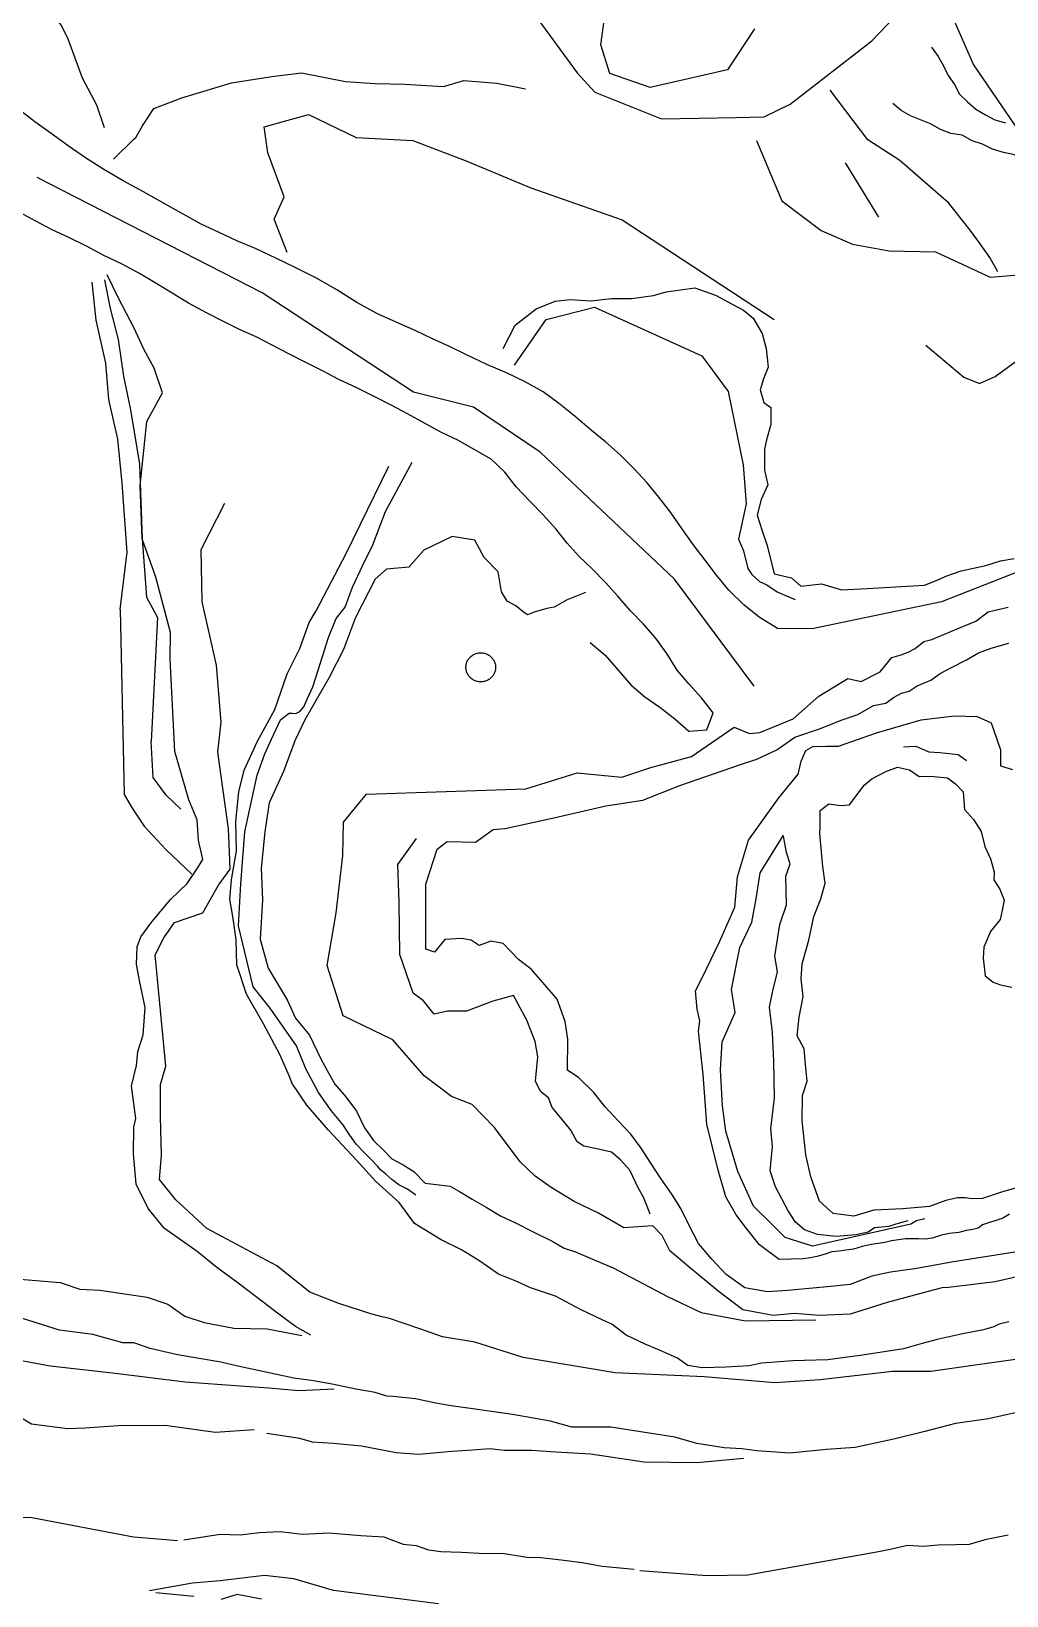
# Model space of a CAD drawing. Extents: x 73536 to 75854, y 478530 to 482386.
# Drawn here: x 73895.9 to 74169.6, y 478780.9 to 479219.6 of the extents above; entities that cross this region are included whole.
import ezdxf

# ---------------------------------------------------------------- set-up
doc = ezdxf.new("R2010")
doc.units = 0

msp = doc.modelspace()

# ---------------------------------------------------------------- linework, layer by layer
at = {"layer": 'TOPO_250913', "color": 30}
msp.add_line((74124.282, 479182.742, 1583.981), (74133.595, 479167.457, 1584.486), dxfattribs=at)
for points in [[(73916.42, 479192.571, 1568.372), (73914.318, 479198.852, 1570.909), (73910.245, 479206.468, 1574.224), (73906.156, 479217.689, 1578.472), (73904.266, 479221.363, 1578.888), (73899.338, 479227.974, 1579.409), (73912.046, 479255.532, 1583.412), (73919.575, 479283.714, 1585.228)], [(74019.161, 479248.886, 1581.714), (74049.039, 479208.002, 1570.861), (74053.979, 479202.56, 1570.307), (74072.728, 479195.045, 1571.881), (74072.728, 479195.045, 1571.881), (74072.728, 479195.045, 1571.881), (74093.61, 479195.442, 1577.34), (74101.543, 479195.621, 1580.98), (74108.871, 479199.203, 1581.792), (74131.712, 479216.969, 1580.876), (74143.015, 479228.806, 1582.777)], [(74098.821, 479220.275, 1564.008), (74091.217, 479208.812, 1565.83), (74069.538, 479203.843, 1565.626), (74058.261, 479207.782, 1565.943), (74055.728, 479215.762, 1565.937), (74057.807, 479230.837, 1565.649)], [(74154.181, 479224.035, 1579.596), (74160.297, 479210.207, 1577.666), (74171.992, 479193.088, 1577.763), (74179.976, 479187.281, 1575.226), (74186.236, 479179.595, 1574.434), (74191.512, 479174.992, 1573.113), (74196.795, 479171.822, 1573.193), (74199.175, 479169.128, 1573.069), (74202.268, 479168.681, 1572.822), (74205.732, 479168.631, 1572.025), (74210.55, 479168.678, 1571.737), (74215.302, 479168.851, 1571.417), (74219.056, 479168.899, 1571.242), (74222.387, 479170.693, 1571.364), (74226.023, 479172.729, 1570.924), (74230.412, 479176.132, 1569.776)], [(74148.503, 479215.123, 1579.756), (74150.335, 479212.566, 1579.435), (74151.861, 479209.927, 1579.025), (74153.198, 479207.194, 1578.313), (74154.921, 479204.729, 1577.745), (74156.366, 479202.016, 1576.928), (74158.606, 479199.798, 1576.088), (74160.879, 479197.788, 1575.472), (74163.611, 479196.162, 1574.779), (74166.27, 479194.734, 1574.016), (74169.26, 479193.893, 1573.348)], [(73919.01, 479183.72, 1565.329), (73924.67, 479189.38, 1565.612), (73925.27, 479189.82, 1564.382), (73927.15, 479193.08, 1564.43), (73930.26, 479197.97, 1564.666), (73930.26, 479197.97, 1564.671), (73938.12, 479200.93, 1564.821), (73952.05, 479205.13, 1564.636), (73963.36, 479206.94, 1564.593), (73971.73, 479208, 1564.773), (73984.06, 479205.48, 1564.113), (73992.42, 479205, 1563.777), (74000.72, 479204.75, 1564.122), (74011.56, 479204.12, 1563.663), (74017.26, 479205.77, 1564.093), (74026.55, 479205.06, 1564.254), (74034.58, 479203.47, 1563.97)], [(74167.139, 479152.185, 1573.292), (74164.824, 479156.185, 1573.708), (74162.177, 479160.012, 1574.019), (74159.31, 479163.834, 1574.418), (74157.191, 479166.538, 1574.682), (74153.364, 479171.414, 1575.327), (74139.57, 479183.417, 1577.524), (74130.582, 479189.147, 1579.723), (74120.087, 479203.105, 1582.481)], [(74174.622, 479183.775, 1572.254), (74171.78, 479184.921, 1572.671), (74168.715, 479185.634, 1573.298), (74165.604, 479186.547, 1573.905), (74162.78, 479187.919, 1574.368), (74159.851, 479188.924, 1574.857), (74157.041, 479190.438, 1575.445), (74153.942, 479190.987, 1576.036), (74151.007, 479192.106, 1576.576), (74148.178, 479193.634, 1577), (74145.367, 479194.765, 1577.561), (74142.575, 479195.863, 1578.002), (74139.967, 479197.389, 1578.533), (74137.663, 479199.373, 1578.972)], [(74190.871, 479075.089, 1535.142), (74151.326, 479059.619, 1535.717), (74114.983, 479052.022, 1534.964), (74105.298, 479052.104, 1535.079), (74100.132, 479055.283, 1535.482), (74095.869, 479058.788, 1535.961), (74091.662, 479062.915, 1536.471), (74088.17, 479067.06, 1536.936), (74085.015, 479071.341, 1537.382), (74081.593, 479075.724, 1537.954), (74078.398, 479080.21, 1538.427), (74075.221, 479084.755, 1538.866), (74071.967, 479088.995, 1539.4), (74068.679, 479092.948, 1540.116), (74064.941, 479096.979, 1540.776), (74061.141, 479100.828, 1541.315), (74056.978, 479104.524, 1541.976), (74053.058, 479107.659, 1542.784), (74048.522, 479111.586, 1543.534), (74043.82, 479115.36, 1544.307), (74039.533, 479118.526, 1544.956), (74034.497, 479121.302, 1545.629), (74029.21, 479123.786, 1546.355), (74023.693, 479126.173, 1547.13), (74017.877, 479128.964, 1547.847), (74013.218, 479131.241, 1548.491), (74008.439, 479133.374, 1549.165), (74003.805, 479135.618, 1549.699), (73999.121, 479137.648, 1550.243), (73993.015, 479140.371, 1550.859), (73987.286, 479143.591, 1551.481), (73981.667, 479147.125, 1551.985), (73975.965, 479150.334, 1552.571), (73970.182, 479153.229, 1553.201), (73964.517, 479156.03, 1553.904), (73958.997, 479158.577, 1554.701), (73953.599, 479160.887, 1555.43), (73948.442, 479163.267, 1555.935), (73943.537, 479165.509, 1556.557), (73938.695, 479168.195, 1557.117), (73933.161, 479171.341, 1557.718), (73927.375, 479174.597, 1558.399), (73921.705, 479177.634, 1559.182), (73916.3, 479180.812, 1559.872), (73911.156, 479184.091, 1560.45), (73906.238, 479187.522, 1561.025), (73901.454, 479190.905, 1561.649), (73896.933, 479194.216, 1562.255), (73892.806, 479197.411, 1562.751)], [(73967.722, 479157.533, 1550.434), (73964.034, 479166.911, 1549.551), (73966.88, 479173.217, 1549.495), (73962.245, 479185.503, 1549.595), (73961.296, 479192.791, 1548.706), (73973.65, 479196.285, 1549.506), (73987.094, 479189.776, 1550.406), (74002.981, 479189.027, 1549.976), (74018.107, 479183.212, 1550.607), (74036.031, 479175.705, 1550.039), (74061.697, 479166.721, 1551.093), (74104.294, 479138.744, 1552.861)], [(74099.368, 479189.015, 1578.316), (74106.523, 479172.035, 1575.162), (74117.542, 479163.749, 1574.458), (74126.277, 479159.872, 1573.634), (74136.586, 479158.051, 1572.128), (74149.612, 479157.773, 1569.98), (74164.914, 479150.689, 1566.963), (74184.348, 479152.259, 1565.912), (74192.845, 479149.727, 1564.081), (74204.19, 479150.113, 1561.905), (74209.232, 479152.022, 1561.799), (74211.026, 479156.257, 1561.709), (74212.365, 479160.981, 1561.613), (74216.221, 479163.748, 1561.521), (74220.936, 479166.556, 1561.413), (74223.176, 479168.86, 1561.35), (74227.887, 479172.641, 1561.232), (74237.426, 479183.832, 1558.396)], [(74098.683, 479035.961, 1535.385), (74076.356, 479065.989, 1538.056), (74038.708, 479101.615, 1544.194), (74019.982, 479114.202, 1546.89), (74003.162, 479118.437, 1548.819), (73960.655, 479146.292, 1554.299), (73897.6, 479178.593, 1561.72)], [(74052.671, 479048.228, 1535.004), (74056.923, 479044.658, 1534.851), (74060.606, 479040.431, 1534.901), (74064.223, 479036.209, 1534.925), (74068.045, 479032.955, 1534.866), (74072.234, 479030.032, 1535.058), (74076.516, 479026.782, 1535.198), (74080.432, 479023.388, 1535.282), (74085.44, 479023.706, 1535.247), (74087.241, 479028.522, 1535.21), (74083.942, 479032.656, 1535.223), (74080.467, 479036.534, 1535.611), (74077.16, 479040.466, 1535.878), (74074.235, 479045.084, 1536.199), (74071.073, 479049.556, 1536.662), (74067.641, 479053.33, 1537.135), (74063.917, 479057.224, 1537.609), (74060.442, 479061.24, 1538.188), (74057.005, 479065.032, 1538.823), (74053.27, 479068.843, 1539.517), (74049.604, 479072.293, 1540.055), (74046.239, 479076.1, 1540.569), (74043.12, 479080.069, 1541.294), (74039.491, 479084.051, 1541.958), (74035.796, 479087.86, 1542.507), (74031.976, 479091.853, 1543.222), (74028.802, 479095.984, 1544.076), (74024.909, 479099.614, 1544.7), (74020.151, 479102.374, 1545.209), (74015.767, 479104.826, 1545.878), (74010.783, 479107.233, 1546.561), (74006.258, 479109.724, 1547.431), (74001.471, 479112.332, 1548.18), (73997.034, 479114.64, 1548.721), (73992.333, 479117.09, 1549.409), (73987.229, 479119.578, 1549.97), (73982.239, 479121.98, 1550.416), (73977.805, 479124.307, 1550.941), (73972.942, 479126.765, 1551.547), (73968.165, 479129.187, 1552.235), (73963.461, 479131.568, 1552.843), (73958.962, 479133.94, 1553.437), (73954.301, 479136.012, 1553.904), (73949.649, 479138.298, 1554.471), (73945.036, 479140.632, 1554.988), (73940.023, 479143.335, 1555.566), (73935.426, 479146.159, 1556.136), (73931.139, 479148.773, 1556.676), (73926.273, 479151.714, 1557.349), (73921.433, 479154.342, 1557.946), (73916.225, 479156.705, 1558.612), (73911.449, 479159.368, 1559.193), (73906.467, 479161.749, 1559.679), (73901.745, 479163.906, 1560.148), (73897.183, 479166.361, 1560.728), (73892.716, 479168.823, 1561.186)], [(73920.866, 479057.468, 1565.196), (73922.836, 479073.514, 1565.188), (73921.429, 479092.937, 1565.178), (73920.175, 479105.185, 1565.171), (73917.651, 479116.337, 1565.165), (73916.818, 479126.541, 1565.159), (73914.111, 479138.619, 1565.153), (73913.021, 479149.298, 1564.897)], [(73916.442, 479149.909, 1567.083), (73918.047, 479141.887, 1567.712), (73920.293, 479133.207, 1568.398), (73921.784, 479122.855, 1568.594), (73923.734, 479113.471, 1566.555), (73926.24, 479098.2, 1568.759), (73927.012, 479077.311, 1570.537), (73928.218, 479060.967, 1572.392), (73931.281, 479055.217, 1572.674), (73929.536, 479020.405, 1572.033)], [(73974.344, 478853.95, 1564.599), (73970.083, 478856.379, 1564.561), (73965.327, 478859.838, 1564.535), (73959.361, 478864.434, 1564.37), (73953.619, 478868.813, 1564.224), (73948.014, 478872.988, 1563.927), (73942.49, 478877.432, 1564.027), (73933.314, 478883.929, 1563.155), (73928.675, 478889.53, 1562.827), (73925.385, 478896.345, 1562.964), (73924.544, 478904.802, 1562.946), (73924.712, 478912.332, 1562.932), (73925.275, 478914.685, 1563.045), (73923.999, 478923.758, 1562.499), (73925.448, 478929.567, 1561.827), (73925.848, 478933.514, 1561.375), (73927.328, 478938.164, 1560.699), (73927.82, 478945.869, 1560.801), (73926.237, 478953.457, 1561.249), (73925.471, 478958.029, 1561.111), (73925.64, 478962.87, 1560.778), (73926.687, 478965.669, 1561.217), (73929.711, 478969.873, 1561.558), (73935.066, 478976.2, 1563.095), (73939.631, 478980.611, 1563.897), (73942.401, 478984.666, 1563.521), (73944.063, 478987.385, 1564.917), (73942.788, 478992.817, 1564.433), (73942.469, 478998.513, 1564.566), (73940.087, 479004.124, 1565.188), (73936.23, 479017.644, 1568.184), (73934.91, 479043.505, 1567.988), (73934.999, 479051.031, 1567.025), (73930.886, 479066.505, 1568.714), (73927.012, 479077.311, 1570.537), (73926.463, 479092.167, 1569.273), (73928.314, 479110.194, 1567.257), (73932.705, 479118.21, 1564.439), (73930.408, 479125.101, 1564.447), (73927.536, 479130.461, 1564.454), (73924.665, 479136.587, 1564.461), (73920.453, 479144.627, 1564.472), (73917.19, 479151.32, 1564.48)], [(74028.332, 479130.622, 1549.719), (74031.692, 479137.207, 1548.929), (74037.521, 479141.777, 1550.416), (74042.868, 479143.885, 1550.437), (74047.096, 479144.388, 1549.515), (74052.861, 479144.032, 1548.625), (74058.712, 479144.661, 1549.078), (74064.347, 479144.652, 1549.047), (74070.466, 479145.495, 1548.878), (74074.059, 479146.587, 1550.214), (74082.091, 479147.641, 1550.622), (74087.88, 479145.654, 1550.984), (74092.512, 479143.05, 1551.052), (74095.737, 479141.418, 1551.461), (74098.47, 479139.159, 1551.672), (74100.969, 479134.828, 1551.759), (74102.115, 479130.68, 1552.152), (74102.634, 479125.422, 1552.506), (74101.387, 479122.163, 1552.073), (74100.404, 479119.036, 1552.721), (74101.442, 479115.533, 1552.456), (74103.393, 479114.091, 1551.387), (74103.398, 479111.499, 1550.626), (74103.401, 479109.371, 1549.855), (74102.223, 479105.084, 1549.923), (74101.624, 479102.444, 1549.713), (74101.583, 479096.511, 1551.089), (74102.535, 479092.428, 1550.066), (74100.685, 479088.304, 1550.149), (74099.556, 479083.923, 1550.101), (74100.861, 479079.804, 1549.49), (74102.416, 479075.448, 1549.216), (74104.305, 479067.42, 1550.117), (74109.191, 479066.38, 1549.515), (74111.866, 479064.039, 1549.947), (74117.666, 479064.704, 1550.014), (74123.248, 479063.017, 1549.761), (74130.422, 479063.312, 1550.314), (74146.526, 479064.258, 1551.002), (74149.57, 479065.465, 1550.644), (74152.775, 479066.945, 1550.041), (74156.827, 479068.311, 1550.402), (74163.705, 479069.78, 1550.659), (74167.8, 479071.141, 1550.602), (74171.645, 479071.79, 1549.629)], [(74031.458, 479126.003, 1545.577), (74040.403, 479138.772, 1544.477), (74053.913, 479142.198, 1544.3), (74084.039, 479128.64, 1543.016), (74091.452, 479118.604, 1545.849), (74095.655, 479098.051, 1545.478), (74096.497, 479087.049, 1546.831), (74094.377, 479077.187, 1539.67), (74095.758, 479073.877, 1540.269), (74096.976, 479068.971, 1542.327), (74098.101, 479067.324, 1543.18), (74100.197, 479065.307, 1542.818), (74102.237, 479064.391, 1543.35), (74105.226, 479062.372, 1543.724), (74107.329, 479061.461, 1543.423), (74110.221, 479060.279, 1543.07)], [(74146.894, 479131.567, 1562.294), (74157.595, 479122.657, 1558.399), (74161.93, 479120.832, 1558.092), (74166.378, 479122.829, 1558.478), (74173.272, 479127.889, 1560.169), (74178.355, 479128.595, 1559.429), (74185.675, 479127.322, 1558.193), (74193.552, 479127.764, 1556.989), (74201.252, 479129.357, 1555.893), (74208.775, 479133.251, 1554.983), (74213.2, 479140.863, 1554.817)], [(74170.217, 478857.677, 1549.886), (74167.444, 478857.021, 1549.837), (74165.959, 478856.312, 1549.453), (74163.045, 478855.493, 1549.72), (74156.761, 478854.218, 1549.579), (74150.116, 478852.761, 1549.854), (74145.878, 478851.682, 1549.778), (74140.669, 478850.162, 1549.683), (74129.103, 478848.341, 1549.822), (74119.391, 478847.099, 1549.821), (74109.57, 478846.772, 1549.944), (74100.858, 478846.164, 1550.213), (74097.371, 478845.337, 1550.14), (74090.786, 478845.011, 1549.881), (74084.101, 478844.818, 1549.735), (74080.09, 478845.485, 1549.885), (74077.194, 478847.5, 1550.077), (74072.183, 478849.805, 1549.377), (74068.121, 478851.42, 1549.664), (74062.823, 478853.992, 1549.736), (74058.83, 478857.059, 1549.89), (74056.294, 478858.2, 1549.883), (74049.972, 478861.191, 1550.184), (74043.008, 478864.909, 1550.105), (74036.019, 478867.207, 1550.278), (74032.148, 478868.987, 1550.626), (74026.977, 478871.072, 1550.39), (74021.46, 478874.943, 1550.433), (74016.659, 478877.895, 1550.293), (74010.892, 478880.686, 1550.345), (74003.449, 478885.3, 1550.367), (73999.133, 478891.131, 1550.534), (73992.543, 478897.064, 1550.786), (73987.057, 478903.125, 1550.438), (73979.327, 478911.486, 1550.468), (73973.189, 478918.472, 1550.278), (73969.116, 478924.545, 1550.254), (73968.29, 478926.722, 1550.15), (73965.648, 478932.653, 1549.932), (73961.065, 478941.25, 1550.061), (73956.3, 478949.577, 1549.811), (73953.547, 478957.856, 1549.767), (73953.359, 478964.851, 1550.176), (73952.521, 478970.824, 1550.077), (73951.646, 478976.28, 1550.048), (73952.114, 478981.657, 1550.073), (73953.477, 478989.767, 1549.867), (73953.297, 478998.006, 1550.905), (73954.115, 479006.307, 1551.076), (73955.63, 479012.393, 1551.293), (73959.376, 479020.57, 1551.176), (73964.254, 479029.404, 1550.655), (73967.749, 479039.453, 1549.645), (73971.304, 479046.557, 1549.694), (73973.915, 479053.804, 1549.475), (73975.878, 479057.045, 1549.434), (73984.218, 479073.206, 1548.852), (73996.263, 479097.669, 1548.475)], [(74003.825, 478893.194, 1543.55), (74001.498, 478894.904, 1543.955), (73999.059, 478896.091, 1544.02), (73997.073, 478897.601, 1544.42), (73995.35, 478899.132, 1544.613), (73994.011, 478900.233, 1544.829), (73993.154, 478901.278, 1545.4), (73991.153, 478903.327, 1545.18), (73989.313, 478905.234, 1544.613), (73987.073, 478907.518, 1544.143), (73985.281, 478910.087, 1543.354), (73983.326, 478913.007, 1542.793), (73980.025, 478916.976, 1542.542), (73976.459, 478922.05, 1542.311), (73972.962, 478928.648, 1542.045), (73970.305, 478935.138, 1542.125), (73962.97, 478945.678, 1543.005), (73958.124, 478951.68, 1542.162), (73954.042, 478968.803, 1544.016), (73954.706, 478980.561, 1543.404), (73955.794, 478995.14, 1546.284), (73959.26, 479011.011, 1546.075), (73961.459, 479016.965, 1546.074), (73963.269, 479021.087, 1545.844), (73965.865, 479026.518, 1544.406), (73967.488, 479027.826, 1543.163), (73968.309, 479028.386, 1543.418), (73969.099, 479028.408, 1543.138), (73970.148, 479028.315, 1543.101), (73971.282, 479028.836, 1542.678), (73972.405, 479030.153, 1542.705), (73973.36, 479032.308, 1542.51), (73974.949, 479035.799, 1542.469), (73975.86, 479038.641, 1542.572), (73979.315, 479049.571, 1541.423), (73981.471, 479054.948, 1542.43), (73983.989, 479058.164, 1542.136), (73986.08, 479063.725, 1542.816), (73988.966, 479069.885, 1542.699), (73991.758, 479075.606, 1543.384), (73995.269, 479084.949, 1541.878), (74002.754, 479098.747, 1541.294)], [(74172.689, 478847.241, 1550.598), (74159.398, 478845.413, 1550.046), (74148.306, 478843.802, 1550.585), (74137.506, 478843.755, 1550.531), (74117.272, 478841.445, 1550.649), (74104.538, 478840.574, 1550.695), (74084.723, 478842.323, 1551.032), (74059.741, 478843.374, 1549.93), (74033.943, 478847.757, 1550.983), (74020.353, 478852.015, 1550.879), (74011.287, 478853.543, 1550.852), (74005.212, 478855.673, 1550.546), (73996.417, 478858.654, 1550.633), (73994.342, 478859.092, 1550.4), (73991.187, 478859.921, 1550.273), (73982.193, 478862.871, 1550.559), (73974.052, 478865.997, 1550.609), (73964.828, 478873.383, 1551.171), (73945.193, 478883.853, 1548.99), (73936.472, 478891.929, 1548.928), (73931.925, 478897.633, 1548.891), (73932.431, 478904.418, 1548.855), (73932.186, 478915.277, 1548.799), (73932.163, 478924.299, 1548.753), (73933.637, 478929.372, 1548.725), (73930.644, 478960.646, 1548.563), (73933.074, 478965.374, 1550.014), (73936.104, 478969.651, 1550.302), (73944.055, 478972.381, 1549.914), (73945.699, 478975.42, 1550), (73948.48, 478980.13, 1550.166), (73951.718, 478984.639, 1549.784), (73951.489, 478989.442, 1550.114), (73951.204, 478995.934, 1550.452), (73948.207, 479017.482, 1550.898), (73949.18, 479025.835, 1550.646), (73947.831, 479041.872, 1550.916), (73943.872, 479059.593, 1550.959), (73943.596, 479074.298, 1551.131), (73950.212, 479087.262, 1549.316)], [(74051.387, 479062.273, 1535.865), (74046.265, 479060.187, 1536.148), (74042.587, 479058.083, 1536.206), (74040.591, 479057.737, 1535.575), (74037.045, 479056.671, 1535.244), (74035.133, 479055.95, 1534.95), (74033.95, 479056.801, 1534.948), (74031.817, 479058.527, 1535.208), (74029.441, 479059.784, 1535.276), (74027.86, 479062.429, 1534.89), (74026.904, 479068.049, 1535.477), (74022.969, 479072.045, 1534.77), (74020.385, 479076.891, 1535.244), (74014.037, 479077.973, 1535.017), (74006.015, 479074.106, 1535.138), (74001.833, 479069.372, 1534.828), (73995.608, 479068.774, 1534.492), (73992.369, 479066.014, 1534.816), (73986.911, 479055.211, 1535.495), (73983.508, 479046.292, 1535.578), (73979.482, 479038.411, 1535.616), (73972.69, 479026.513, 1535.709), (73969.898, 479020.595, 1535.745), (73966.716, 479012.033, 1535.797), (73962.636, 479003.29, 1535.732), (73961.454, 478995.107, 1535.655), (73960.451, 478984.906, 1535.776), (73960.79, 478976.089, 1535.849), (73960.138, 478964.978, 1535.306), (73962.382, 478956.919, 1535.224), (73967.739, 478948, 1534.982), (73970.031, 478942.907, 1535.147), (73974, 478938.053, 1535.071), (73977.122, 478931.471, 1535.221), (73979.436, 478927.316, 1535.328), (73981.085, 478924.337, 1535.455), (73984.142, 478920.767, 1535.412), (73987.142, 478916.773, 1535.48), (73989.367, 478912.121, 1535.799), (73991.925, 478908.585, 1535.883), (73994.842, 478905.762, 1535.876), (73997.111, 478903.427, 1535.891), (74000.27, 478901.747, 1535.63), (74003.225, 478899.91, 1535.496), (74006.448, 478896.618, 1535.467), (74013.446, 478895.763, 1535.614), (74016.039, 478894.242, 1535.796), (74019.562, 478892.14, 1535.494), (74023.55, 478889.857, 1535.77), (74027.598, 478887.484, 1535.907), (74031.601, 478885.531, 1535.656), (74036.731, 478882.994, 1535.873), (74042.275, 478880.207, 1535.594), (74045.443, 478878.379, 1535.858), (74048.555, 478877.383, 1535.611), (74052.711, 478875.586, 1535.707), (74059.168, 478872.861, 1535.422), (74074.387, 478864.771, 1535.342), (74083.845, 478860.369, 1535.728), (74096.292, 478857.955, 1535.465), (74116.013, 478858.294, 1535.889)], [(73920.866, 479057.468, 1565.196), (73921.97, 479005.633, 1565.005), (73924.234, 479001.733, 1564.752), (73927.548, 478996.703, 1564.654), (73933.673, 478990.17, 1564.75), (73940.999, 478983.266, 1564.86)], [(74176.115, 478871.217, 1536.221), (74166.39, 478868.976, 1535.869), (74152.472, 478867.224, 1535.778), (74151.721, 478867.304, 1535.686), (74136.019, 478863.108, 1535.76), (74125.663, 478859.82, 1535.438), (74117.05, 478859.501, 1534.473), (74110.015, 478860.019, 1534.79), (74104.047, 478859.479, 1534.984), (74095.573, 478861.065, 1535.119), (74088.556, 478866.399, 1535.27), (74080.416, 478873.135, 1535.45), (74075.082, 478877.626, 1533.881), (74072.924, 478881.925, 1534.939), (74070.329, 478884.661, 1535.009), (74062.128, 478884.11, 1533.633), (74055.068, 478888.213, 1534.21), (74048.225, 478891.498, 1534.785), (74041.773, 478895.406, 1535.273), (74037.326, 478898.59, 1534.863), (74033.098, 478902.614, 1534.677), (74025.842, 478912.25, 1534.676), (74019.646, 478918.619, 1535.072), (74013.781, 478920.94, 1533.699), (74006.158, 478926.677, 1534.2), (73997.361, 478936.789, 1535.1), (73983.386, 478943.486, 1531.854), (73978.972, 478957.678, 1533.066), (73981.436, 478972.378, 1534.809), (73983.359, 478988.49, 1533.468), (73983.548, 478997.814, 1533.359), (73989.929, 479005.727, 1533.546), (74034.638, 479007.156, 1534.718), (74049.109, 479011.624, 1534.34), (74061.562, 479010.407, 1534.711), (74069.692, 479013.136, 1534.336), (74081.101, 479016.287, 1534.497), (74093.137, 479024.451, 1533.967), (74097.373, 479022.709, 1533.288), (74100.273, 479022.948, 1532.49), (74109.673, 479026.851, 1534.119), (74116.886, 479033.123, 1534.419), (74124.997, 479038.101, 1534.325), (74128.71, 479037.262, 1534.08), (74134.103, 479039.946, 1534.102), (74137.364, 479044.003, 1533.695), (74139.975, 479044.722, 1534.015), (74141.905, 479045.517, 1534.146), (74143.919, 479046.524, 1534.227), (74146.291, 479048.485, 1534.29), (74148.603, 479049.035, 1534.439), (74155.706, 479052.046, 1534.312), (74160.965, 479054.2, 1534.332), (74164.393, 479056.805, 1534.172), (74166.352, 479057.292, 1534.13), (74170.031, 479058.117, 1534.502)], [(74171.85, 478877.229, 1521.114), (74154.072, 478874.488, 1520.401), (74144.387, 478872.704, 1519.743), (74137, 478871.675, 1519.876), (74131.708, 478870.509, 1519.8), (74125.698, 478868.139, 1519.803), (74121.149, 478867.702, 1519.706), (74108.153, 478866.51, 1520.266), (74102.469, 478866.159, 1520.372), (74096.131, 478867.264, 1520.507), (74090.848, 478871.013, 1520.249), (74086.866, 478875.302, 1520.232), (74083.121, 478879.703, 1520.202), (74080.46, 478884.772, 1520.319), (74078.17, 478889.464, 1520.303), (74075.667, 478893.507, 1520.208), (74072.554, 478897.88, 1520.206), (74069.719, 478902.171, 1520.196), (74067.028, 478906.437, 1520.328), (74064.11, 478910.306, 1520.416), (74060.58, 478914.096, 1520.432), (74056.93, 478918.001, 1520.364), (74053.621, 478922.087, 1520.419), (74049.571, 478926.147, 1520.326), (74046.385, 478928.315, 1520.498), (74046.456, 478936.934, 1520.466), (74045.674, 478941.908, 1520.379), (74043.46, 478948.225, 1520.277), (74039.463, 478952.831, 1520.127), (74036.208, 478956.604, 1520.152), (74032.563, 478959.294, 1520.089), (74028.333, 478963.85, 1520.102), (74024.876, 478964.451, 1520.48), (74021.582, 478963.255, 1520.741), (74019.306, 478964.759, 1520.795), (74016.641, 478965.222, 1520.91), (74011.9, 478964.935, 1520.381), (74009.064, 478961.332, 1520.366), (74006.618, 478962.194, 1520.223), (74006.611, 478980.413, 1519.925), (74009.776, 478990.234, 1520.213), (74012.614, 478992.423, 1520.401), (74020.552, 478992.266, 1520.259), (74025.49, 478995.74, 1520.469), (74028.906, 478996.069, 1520.122), (74042.518, 478999.041, 1520.689), (74057.102, 479002.443, 1521.3), (74067.488, 479004.015, 1520.24), (74077.834, 479008.067, 1520.081), (74094.902, 479013.97, 1520.068), (74099.458, 479015.469, 1520.476), (74105.079, 479018.072, 1519.882), (74110.173, 479021.624, 1519.726), (74117.359, 479024.127, 1519.559), (74123.117, 479026.465, 1519.384), (74127.817, 479028.02, 1519.481), (74132.207, 479030.529, 1519.677), (74135.646, 479031.163, 1519.66), (74137.824, 479032.744, 1519.614), (74140.02, 479033.963, 1519.718), (74142.214, 479034.538, 1520.168), (74144.466, 479036.016, 1520.028), (74148.26, 479037.681, 1519.843), (74150.883, 479039.51, 1519.721), (74154.117, 479041.243, 1519.549), (74158.301, 479043.362, 1519.617), (74161.658, 479045.274, 1519.831), (74165.182, 479046.627, 1519.701), (74170.142, 479048.033, 1520.156)], [(74170.327, 478887.908, 1520.259), (74168.66, 478886.848, 1520.364), (74166.915, 478886.196, 1520.427), (74165.078, 478885.625, 1520.557), (74162.792, 478884.924, 1520.587), (74161.584, 478883.945, 1520.578), (74160.084, 478883.588, 1520.515), (74158.192, 478883.361, 1520.554), (74156.108, 478882.722, 1520.425), (74153.555, 478882.472, 1520.314), (74151.311, 478881.98, 1520.315), (74148.68, 478881.216, 1520.179), (74146.707, 478880.882, 1520.233), (74144.844, 478880.956, 1520.119), (74141.161, 478881.016, 1520.043), (74137.228, 478880.395, 1519.968), (74135.415, 478879.93, 1520.065), (74131.655, 478879.415, 1520.081), (74129.043, 478878.821, 1520.113), (74126.581, 478878.066, 1520.028), (74124.427, 478877.8, 1520.261), (74122.578, 478877.508, 1520.15), (74120.481, 478877.3, 1519.942), (74118.621, 478876.689, 1520.027), (74116.321, 478876.023, 1520.135), (74114.531, 478875.654, 1520.029), (74112.499, 478875.384, 1520.133), (74105.721, 478875.213, 1519.932), (74100.248, 478879.329, 1520.784), (74096.599, 478883.891, 1520.67), (74093.668, 478887.686, 1520.541), (74090.733, 478892.796, 1520.503), (74088.583, 478900.282, 1520.505), (74085.46, 478913.101, 1520.499), (74084.42, 478927.075, 1520.618), (74083.071, 478939.21, 1521.106), (74083.494, 478942.097, 1520.904), (74082.778, 478945.427, 1520.723), (74082.254, 478950.561, 1521.179), (74084.132, 478954.209, 1521.988), (74089.012, 478964.28, 1519.033), (74093.313, 478973.99, 1519.774), (74094.083, 478982.526, 1517.942), (74097.102, 478992.747, 1518.397), (74105.639, 479004.627, 1520.305), (74111.101, 479011.258, 1519.695), (74111.932, 479014.967, 1520.045), (74113.232, 479017.967, 1519.905), (74115.232, 479019.067, 1519.883), (74119.024, 479019.179, 1519.671), (74122.389, 479019.175, 1520.309), (74133.068, 479022.856, 1520.085), (74145.613, 479026.532, 1519.99), (74154.956, 479027.642, 1519.804), (74161.296, 479027.449, 1520.077), (74165.2, 479025.664, 1520), (74167.805, 479018.144, 1520.663), (74167.83, 479013.635, 1520.317), (74171.25, 479012.636, 1520.513)], [(73937.86, 479001.485, 1569.93), (73933.772, 479005.438, 1570.849), (73930.075, 479010.349, 1571.541), (73929.536, 479020.405, 1572.033)], [(74140.65, 479018.998, 1513.755), (74144.128, 479019.15, 1513.636), (74147.72, 479017.572, 1513.479), (74150.832, 479017.398, 1513.345), (74155.997, 479016.842, 1513.241), (74158.318, 479015.093, 1513.357)], [(74174.659, 478895.963, 1505.607), (74168.429, 478894.134, 1505.47), (74162.821, 478892.264, 1505.415), (74159.812, 478892.172, 1505.25), (74158.032, 478892.483, 1505.222), (74155.753, 478892.453, 1504.964), (74152.499, 478891.736, 1505.519), (74147.888, 478890.079, 1505.69), (74140.399, 478889.436, 1505.409), (74132.299, 478889.036, 1505.239), (74126.732, 478887.367, 1505.142), (74120.932, 478888.067, 1505.056), (74117.032, 478891.567, 1505.086), (74114.623, 478898.385, 1505.246), (74113.232, 478904.567, 1505.449), (74112.232, 478914.067, 1505.377), (74112.332, 478921.167, 1505.557), (74113.632, 478925.167, 1505.57), (74113.132, 478929.867, 1505.592), (74112.732, 478934.268, 1505.564), (74110.832, 478937.867, 1505.683), (74111.332, 478943.167, 1505.518), (74112.517, 478948.982, 1505.436), (74111.932, 478953.867, 1505.602), (74112.232, 478958.067, 1505.523), (74114.032, 478964.768, 1505.717), (74115.451, 478971.357, 1506.04), (74117.432, 478976.367, 1506.081), (74118.632, 478980.768, 1506.167), (74118.032, 478985.367, 1506.388), (74117.132, 478994.667, 1506.351), (74117.232, 478996.268, 1506.422), (74117.232, 479001.067, 1506.563), (74119.632, 479002.967, 1506.447), (74123.032, 479002.467, 1506.574), (74125.432, 479002.667, 1506.259), (74129.632, 479008.167, 1506.157), (74131.766, 479010.012, 1506.071), (74135.632, 479012.067, 1505.987), (74138.966, 479013.28, 1506.003), (74142.332, 479012.467, 1506.018), (74145.032, 479010.667, 1506.007), (74148.232, 479010.768, 1506.058), (74152.932, 479010.268, 1506.09), (74155.232, 479008.567, 1506.021), (74157.332, 479006.367, 1505.966), (74157.741, 479001.407, 1505.756), (74160.232, 478998.567, 1505.673), (74162.432, 478995.167, 1505.671), (74163.432, 478990.967, 1505.957), (74165.01, 478987.528, 1505.808), (74166.032, 478983.867, 1505.914), (74165.932, 478981.667, 1505.89), (74167.632, 478979.067, 1505.974), (74168.832, 478975.967, 1505.974), (74168.332, 478973.167, 1506.064), (74167.725, 478970.576, 1506.455), (74165.046, 478967.21, 1506.318), (74163.191, 478962.78, 1506.256), (74162.991, 478959.68, 1506.338), (74163.525, 478954.76, 1506.826), (74165.765, 478953.006, 1507.044), (74167.811, 478952.236, 1507.216), (74171.01, 478951.534, 1507.431)], [(74069.531, 478887.918, 1532.408), (74067.8, 478892.513, 1531.448), (74066.212, 478895.318, 1531.173), (74063.858, 478900.232, 1531.621), (74061.227, 478903.138, 1533.112), (74058.718, 478905.318, 1533.542), (74054.576, 478906.225, 1534.094), (74050.951, 478906.989, 1534.577), (74049.025, 478908.221, 1534.128), (74047.335, 478911.46, 1533.773), (74044.474, 478914.946, 1533.427), (74042.075, 478917.778, 1533.415), (74041.04, 478920.514, 1531.854), (74038.804, 478922.345, 1531.351), (74037.352, 478925.23, 1530.458), (74037.994, 478932.029, 1529.22), (74037.306, 478936.308, 1528.904), (74034.921, 478942.326, 1527.753), (74032.383, 478946.985, 1527.276), (74031.201, 478949.188, 1527.467), (74025.376, 478947.609, 1527.454), (74018.001, 478944.827, 1527.35), (74012.651, 478944.84, 1527.399), (74008.923, 478943.949, 1528.433), (74005.911, 478947.709, 1530.928), (74003.011, 478949.851, 1530.476), (73999.317, 478960.721, 1528.939), (73999.117, 478975.421, 1530.317), (73998.717, 478985.927, 1530.514), (74003.956, 478993.267, 1531.926)], [(74146.57, 478886.637, 1513.055), (74144.236, 478886.054, 1513.292), (74142.706, 478885.122, 1513.383), (74115.119, 478878.936, 1513.37), (74107.414, 478881.344, 1513.74), (74103.973, 478884.782, 1513.475), (74098.501, 478890.15, 1513.697), (74094.111, 478899.833, 1514.04), (74090.806, 478911.164, 1514.085), (74089.878, 478918.276, 1514.218), (74089.295, 478928.421, 1513.846), (74089.726, 478936.219, 1513.879), (74093.351, 478944.424, 1517.415), (74092.405, 478950.911, 1520), (74094.711, 478962.695, 1513.223), (74098.099, 478969.743, 1513.631), (74099.296, 478976.369, 1513.77), (74100.439, 478983.623, 1513.442), (74106.92, 478994.176, 1513.708)], [(74141.799, 478886.036, 1510.382), (74138.432, 478885.067, 1513.34), (74136.532, 478884.467, 1513.488), (74134.532, 478884.268, 1513.387), (74132.532, 478884.067, 1513.264), (74130.732, 478882.867, 1513.589), (74127.232, 478882.067, 1513.166), (74121.702, 478881.634, 1512.63), (74116.462, 478882.202, 1512.204), (74112.832, 478883.467, 1513.175), (74110.365, 478885.638, 1513.091), (74108.232, 478888.867, 1513.125), (74104.69, 478895.609, 1512.216), (74103.232, 478900.067, 1513.737), (74103.832, 478906.867, 1513.546), (74103.432, 478911.967, 1513.316), (74104.462, 478920.417, 1513.532), (74104.232, 478930.773, 1512.865), (74103.832, 478938.867, 1511.159), (74103.032, 478945.967, 1512.627), (74103.989, 478950.528, 1511.035), (74105.232, 478955.867, 1511.939), (74104.532, 478960.268, 1512.539), (74105.939, 478969.107, 1512.071), (74107.832, 478974.667, 1511.199), (74107.594, 478982.642, 1512.996), (74108.863, 478986.185, 1512.926), (74107.785, 478989.279, 1513.915), (74106.966, 478993.915, 1514.209)], [(73881.353, 478870.582, 1565.654), (73904.054, 478868.733, 1564.058), (73909.562, 478866.889, 1564.38), (73915.164, 478866.599, 1564.291), (73928.46, 478864.608, 1564.74), (73934.263, 478862.673, 1564.821), (73938.98, 478859.322, 1565.109), (73944.398, 478857.522, 1565.139), (73952.727, 478855.895, 1565.246), (73962.047, 478855.724, 1564.871), (73971.777, 478853.903, 1564.98)], [(74176.523, 478833.225, 1573.431), (74164.503, 478830.503, 1574.689), (74155.229, 478829.227, 1575.683), (74146.567, 478826.932, 1576.342), (74138.271, 478824.887, 1577.493), (74127.02, 478822.434, 1578.53), (74119.001, 478821.877, 1579.864), (74108.741, 478820.869, 1579.887), (74099.522, 478821.585, 1580.035), (74095.31, 478822.136, 1580.089), (74090.314, 478822.351, 1580.507), (74082.64, 478823.631, 1579.861), (74076.487, 478825.344, 1579.795), (74069.295, 478826.5, 1579.868), (74058.511, 478828.172, 1579.633), (74047.527, 478828.203, 1579.574), (74041.569, 478829.824, 1579.506), (74030.93, 478831.772, 1579.408), (74020.404, 478833.186, 1579.503), (74013.715, 478834.139, 1579.17), (74009.459, 478834.861, 1579.417), (74003.684, 478836.103, 1579.565), (73997.373, 478836.809, 1579.818), (73995.624, 478836.892, 1580.016), (73992.361, 478837.882, 1579.839), (73986.992, 478838.812, 1579.762), (73980.293, 478840.218, 1579.265), (73975.061, 478841.185, 1579.318), (73969.615, 478841.897, 1579.574), (73953.836, 478845.314, 1579.301), (73949.133, 478846.429, 1579.547), (73936.935, 478848.454, 1579.564), (73929.234, 478850.208, 1579.14), (73924.67, 478851.804, 1578.877), (73921.64, 478851.831, 1579.475), (73913.166, 478854.138, 1579.376), (73903.801, 478855.41, 1579.79), (73889.921, 478859.791, 1579.463)], [(73980.874, 478838.818, 1580.056), (73971.021, 478838.394, 1580.004), (73962.517, 478839.079, 1579.717), (73954.478, 478839.635, 1579.894), (73939.102, 478840.818, 1579.849), (73918.658, 478843.295, 1580.163), (73901.197, 478845.294, 1579.814), (73887.039, 478847.855, 1579.922)], [(73936.968, 478796.31, 1597.952), (73924.604, 478797.366, 1599.062), (73896.08, 478802.761, 1603.975), (73891, 478802.848, 1604.274), (73880.684, 478804.607, 1604.602), (73871.07, 478805.243, 1605.181), (73858.676, 478810.285, 1606.313), (73842.281, 478814.362, 1608.77), (73833.359, 478816.508, 1609.423), (73825.227, 478818.653, 1609.982), (73818.809, 478820.766, 1607.526), (73814.195, 478822.666, 1607.796), (73809.255, 478824.959, 1608.129), (73804.166, 478828.212, 1608.497), (73800.304, 478830.874, 1608.82), (73796.8, 478833.065, 1609.179), (73794.195, 478834.788, 1609.469)], [(73890.18, 478832.555, 1601.035), (73896.002, 478829.131, 1598.81), (73906.101, 478827.77, 1600.035), (73911.062, 478827.944, 1600.16), (73920.254, 478828.679, 1599.823), (73933.52, 478828.778, 1598.507), (73947.534, 478826.78, 1597.577), (73958.487, 478827.568, 1596.847)], [(74095.697, 478819.388, 1580.57), (74082.613, 478818.147, 1582.903), (74067.895, 478818.4, 1584.207), (74052.837, 478820.618, 1586.032), (74043.047, 478821.144, 1587.093), (74036.229, 478821.679, 1587.592), (74028.582, 478821.6, 1587.328), (74024.603, 478822.06, 1588.087), (74019.735, 478821.683, 1589.022), (74013.907, 478821.333, 1589.484), (74004.637, 478820.509, 1589.138), (73998.25, 478820.984, 1590.894), (73988.519, 478822.805, 1591.339), (73980.606, 478823.566, 1592.925), (73974.846, 478823.924, 1592.595), (73971.28, 478824.968, 1593.875), (73961.956, 478826.397, 1594.473)], [(73938.67, 478796.548, 1597.788), (73948.862, 478798.215, 1596.741), (73954.56, 478798.021, 1596.28), (73959.982, 478798.614, 1595.652), (73965.774, 478798.891, 1595.332), (73971.937, 478798.196, 1594.215), (73979.371, 478798.506, 1593.569), (73988.362, 478797.768, 1592.263), (73994.786, 478797.467, 1591.447), (74000.215, 478795.39, 1590.628), (74003.855, 478794.98, 1590.183), (74007.356, 478793.78, 1590.052), (74010.781, 478793.349, 1589.581), (74016.613, 478793.144, 1588.467), (74023.285, 478792.789, 1588.574), (74028.12, 478792.807, 1589.007), (74034.934, 478791.707, 1587.949), (74038.858, 478791.616, 1587.455), (74044.534, 478791.008, 1586.683), (74050.487, 478790.236, 1585.536), (74056.048, 478789.196, 1585.054), (74065.092, 478788.378, 1584.327)], [(74066.604, 478787.94, 1584.265), (74085.42, 478786.543, 1582.982), (74096.944, 478786.738, 1582.235), (74133.64, 478793.267, 1578.231), (74136.923, 478793.973, 1578.03), (74141.784, 478795.113, 1577.896), (74146.243, 478794.799, 1577.347), (74150.348, 478795.135, 1577.01), (74155.248, 478795.265, 1576.559), (74159.184, 478795.337, 1575.999), (74163.93, 478796.742, 1575.57), (74169.97, 478798.02, 1575.073)], [(74010.195, 478778.647, 1610.432), (73980.688, 478782.366, 1610.093), (73969.593, 478785.685, 1610.632), (73961.301, 478786.584, 1609.923), (73948.886, 478785.119, 1610.361), (73941.137, 478784.465, 1610.111), (73929.066, 478782.248, 1610.312)], [(73941.478, 478780.65, 1610.268), (73930.896, 478781.727, 1610.402)], [(73960.549, 478779.912, 1610.628), (73953.658, 478781.223, 1610.672), (73949.124, 478779.825, 1610.423)]]:
    msp.add_polyline3d(points, dxfattribs=at)
msp.add_polyline3d([(74017.86, 479041.517, 1535), (74017.883, 479041.772, 1535), (74017.925, 479042.025, 1535), (74017.981, 479042.274, 1535), (74018.054, 479042.52, 1535), (74018.144, 479042.761, 1535), (74018.247, 479042.996, 1535), (74018.367, 479043.224, 1535), (74018.5, 479043.444, 1535), (74018.647, 479043.655, 1535), (74018.807, 479043.858, 1535), (74018.981, 479044.05, 1535), (74019.166, 479044.231, 1535), (74019.361, 479044.4, 1535), (74019.569, 479044.557, 1535), (74019.784, 479044.7, 1535), (74020.01, 479044.831, 1535), (74020.243, 479044.947, 1535), (74020.484, 479045.049, 1535), (74020.73, 479045.135, 1535), (74020.981, 479045.207, 1535), (74021.236, 479045.262, 1535), (74021.495, 479045.302, 1535), (74021.755, 479045.327, 1535), (74022.016, 479045.335, 1535), (74022.279, 479045.327, 1535), (74022.539, 479045.302, 1535), (74022.798, 479045.262, 1535), (74023.053, 479045.207, 1535), (74023.304, 479045.135, 1535), (74023.55, 479045.049, 1535), (74023.791, 479044.947, 1535), (74024.023, 479044.831, 1535), (74024.25, 479044.7, 1535), (74024.466, 479044.557, 1535), (74024.673, 479044.4, 1535), (74024.868, 479044.231, 1535), (74025.053, 479044.05, 1535), (74025.227, 479043.858, 1535), (74025.387, 479043.655, 1535), (74025.534, 479043.444, 1535), (74025.667, 479043.224, 1535), (74025.787, 479042.996, 1535), (74025.891, 479042.761, 1535), (74025.978, 479042.52, 1535), (74026.052, 479042.274, 1535), (74026.11, 479042.025, 1535), (74026.15, 479041.772, 1535), (74026.175, 479041.517, 1535), (74026.182, 479041.261, 1535), (74026.175, 479041.005, 1535), (74026.15, 479040.751, 1535), (74026.11, 479040.498, 1535), (74026.052, 479040.248, 1535), (74025.978, 479040.003, 1535), (74025.891, 479039.762, 1535), (74025.787, 479039.527, 1535), (74025.667, 479039.299, 1535), (74025.534, 479039.079, 1535), (74025.387, 479038.867, 1535), (74025.227, 479038.665, 1535), (74025.053, 479038.473, 1535), (74024.868, 479038.292, 1535), (74024.673, 479038.123, 1535), (74024.466, 479037.966, 1535), (74024.25, 479037.822, 1535), (74024.023, 479037.692, 1535), (74023.791, 479037.576, 1535), (74023.55, 479037.474, 1535), (74023.304, 479037.387, 1535), (74023.053, 479037.316, 1535), (74022.798, 479037.26, 1535), (74022.539, 479037.22, 1535), (74022.279, 479037.196, 1535), (74022.016, 479037.188, 1535), (74021.755, 479037.196, 1535), (74021.495, 479037.22, 1535), (74021.236, 479037.26, 1535), (74020.981, 479037.316, 1535), (74020.73, 479037.387, 1535), (74020.484, 479037.474, 1535), (74020.243, 479037.576, 1535), (74020.01, 479037.692, 1535), (74019.784, 479037.822, 1535), (74019.569, 479037.966, 1535), (74019.361, 479038.123, 1535), (74019.166, 479038.292, 1535), (74018.981, 479038.473, 1535), (74018.807, 479038.665, 1535), (74018.647, 479038.867, 1535), (74018.5, 479039.079, 1535), (74018.367, 479039.299, 1535), (74018.247, 479039.527, 1535), (74018.144, 479039.762, 1535), (74018.054, 479040.003, 1535), (74017.981, 479040.248, 1535), (74017.925, 479040.498, 1535), (74017.883, 479040.751, 1535), (74017.86, 479041.005, 1535), (74017.852, 479041.261, 1535)], close=True, dxfattribs=at)

doc.saveas('drawing.dxf')
